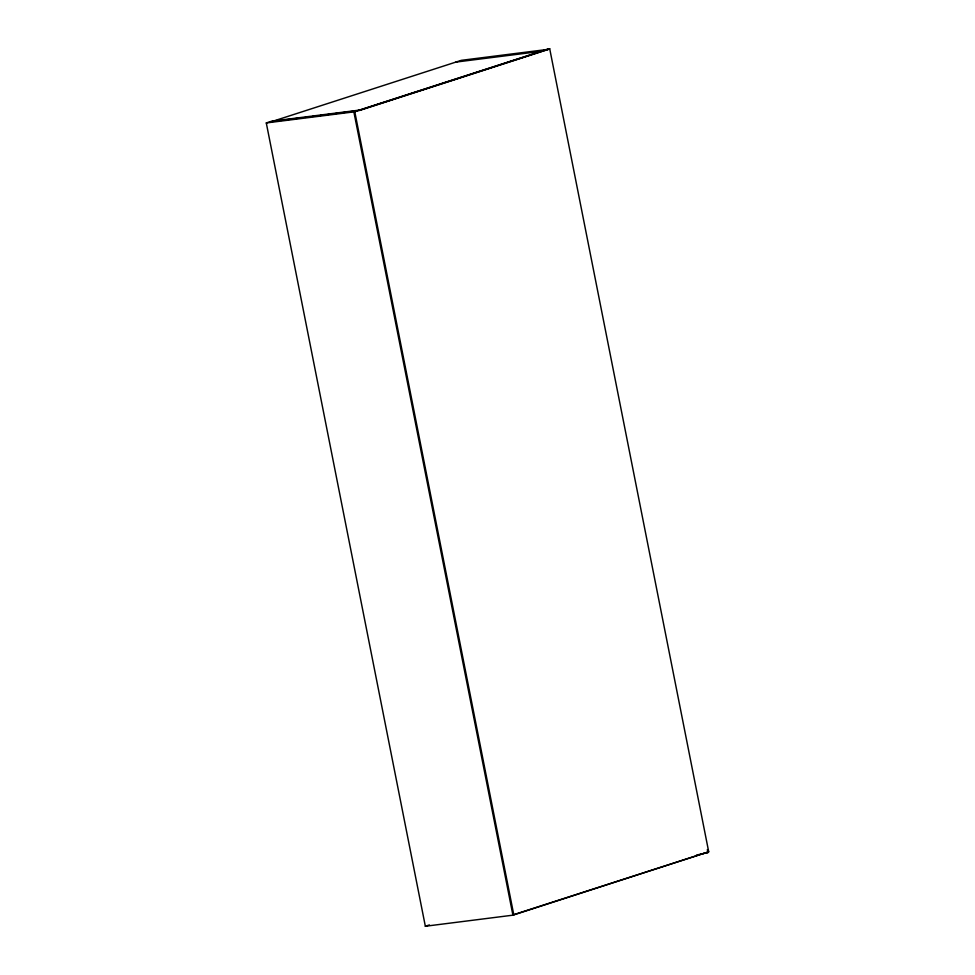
<?xml version="1.0" encoding="UTF-8"?>
<svg xmlns="http://www.w3.org/2000/svg" width="975" height="975" viewBox="0 0 975 975"><rect width="100%" height="100%" fill="white"/><g stroke="black" fill="none" stroke-linecap="round" stroke-linejoin="round"><path stroke-width="1.46" d="M512.923 915.172L353.864 111.869L548.791 48.86L549.705 48.75L708.715 851.809L512.923 915.172L425.344 926.25L266.285 122.947L271.696 121.192L359.275 110.126M271.781 121.595L461.297 60.34L548.864 49.262L543.453 51.017L455.873 62.095M266.285 122.947L354.778 111.759L549.705 48.75M359.361 110.516L542.003 51.48M425.344 926.25L429.402 924.934M707.338 849.578L707.923 852.564L696.479 855.087M273.293 121.4L277.814 120.827M280.837 120.449L301.982 117.78M305.004 117.39L309.526 116.817M312.548 116.439L317.082 115.867M320.105 115.489L324.626 114.916M327.649 114.526L332.183 113.953M335.205 113.575L339.727 113.002M342.749 112.625L347.283 112.052M350.293 111.662L354.827 111.089M708.715 851.809L512.874 914.94L513.788 914.818L354.778 111.759M704.913 852.954L707.923 852.564"/></g></svg>
